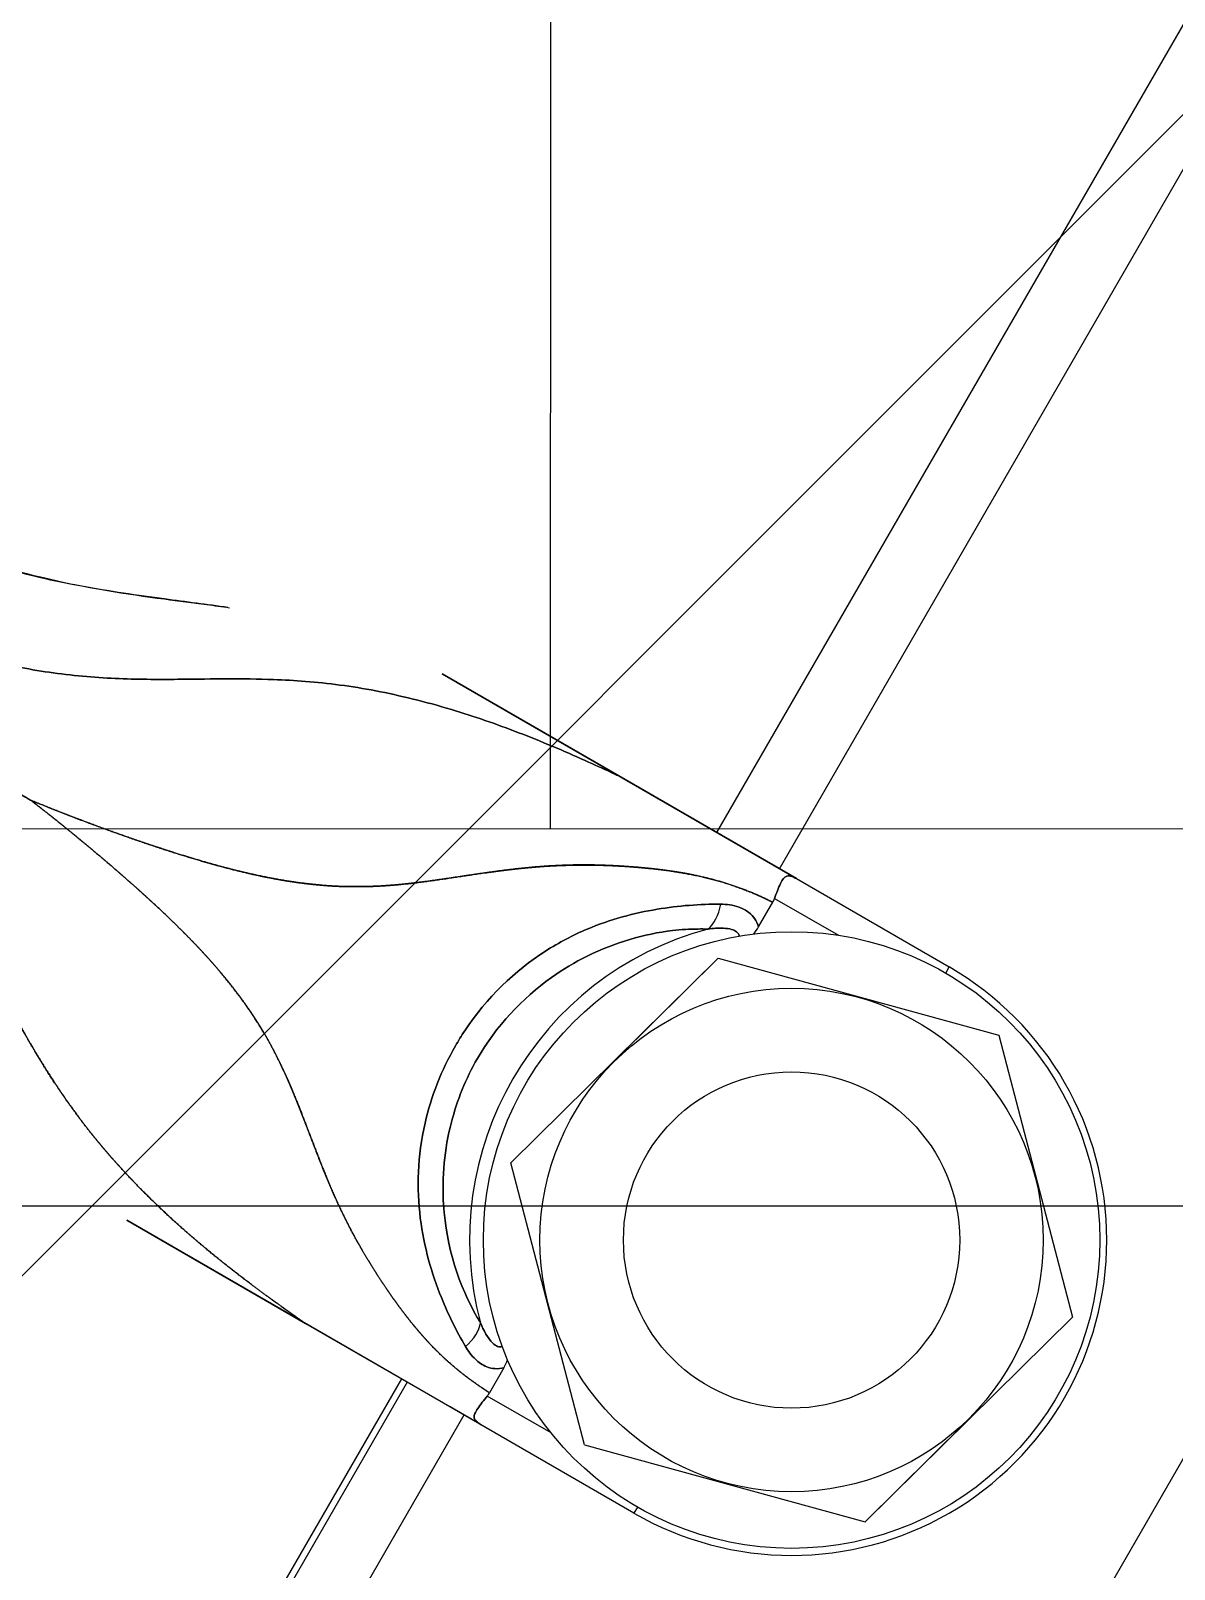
# Model space of a CAD drawing. Header units: metres. Extents: x 0 to 63075, y 0 to 44550.
# Drawn here: x 52204.11 to 52216.37, y 37418.34 to 37434.83 of the extents above; entities that cross this region are included whole.
import ezdxf

# ---------------------------------------------------------------- set-up
doc = ezdxf.new("R2010")
doc.units = ezdxf.units.M
doc.header["$LTSCALE"] = 75
for name, color, linetype in [('AI-Hatch mob', 7, 'Continuous'), ('GSB', 7, 'Continuous'), ('ML6', 1, 'Continuous'), ('SL1', 8, 'Continuous')]:
    doc.layers.add(name, color=color, linetype=linetype)

# ---------------------------------------------------------------- blocks, each defined once
blk = doc.blocks.new('A$C6bae614f')
at = {"layer": 'SL1'}
for p, q in [((361836.97, 24629.31), (361836.96, 24046.62)), ((361888.33, 24114.76), (361848.83, 24046.34)), ((361853.31, 24043.76), (361892.81, 24112.17)), ((361870.65, 23981.78), (361944.15, 24109.09)), ((361841.84, 24050.38), (361829.23, 24057.66)), ((361829.23, 24057.66), (361854.52, 24043.06)), ((361854.52, 24043.06), (361841.84, 24050.38)), ((361555.97, 24046.63), (361898.87, 24046.62)), ((361854.52, 24043.06), (361865.43, 24036.76)), ((361852.96, 24041.65), (361857.52, 24039.02)), ((361851.82, 24039.61), (361852.83, 24041.37)), ((361848.93, 24037.38), (361834.14, 24022.77)), ((361848.93, 24037.38), (361841.84, 24030.37)), ((361848.93, 24037.38), (361868.97, 24031.88)), ((361865.18, 24036.32), (361865.43, 24036.76)), ((361868.97, 24031.88), (361874.23, 24011.77)), ((361839.4, 24002.66), (361834.14, 24022.77)), ((361555.97, 24019.71), (361898.87, 24019.7)), ((361842.93, 23997.79), (361806.73, 24018.69)), ((361806.73, 24018.69), (361819.49, 24011.32)), ((361819.49, 24011.32), (361829.82, 24005.36)), ((361874.23, 24011.77), (361859.44, 23997.16)), ((361833.65, 24008.15), (361832.62, 24006.37)), ((361826.33, 24007.37), (361787.33, 23939.82)), ((361826.74, 24007.13), (361796.74, 23955.17)), ((361832.02, 24004.09), (361829.82, 24005.36)), ((361837.02, 24003.51), (361832.46, 24006.14)), ((361800.81, 23952.83), (361830.81, 24004.79)), ((361859.44, 23997.16), (361866.53, 24004.17)), ((361839.4, 24002.66), (361859.44, 23997.16)), ((361843.18, 23998.22), (361842.93, 23997.79))]:
    blk.add_line(p, q, dxfattribs=at)
for radius in [22, 17.96, 12]:
    blk.add_circle((361854.18, 24017.27), radius, dxfattribs=at)
for centre, radius, start, end in [((361851.26, 24042.28), 1.82, 329.9983, 339.559), ((361854.18, 24017.27), 22.98, 105.0898, 194.9066), ((361854.18, 24017.27), 22.5, 239.9981, 59.9981), ((361830.98, 24009.69), 3.08, 330.0181, 341.8204), ((361831.06, 24007.28), 1.81, 321.0268, 329.9951)]:
    blk.add_arc(centre, radius, start, end, dxfattribs=at)
for centre, major_axis, ratio, start_param, end_param in [((361847.47, 24042.19), (0, -3.01), 0.580263, 0.433421, 1.246751), ((361844.63, 24043.92), (7.15, -4.37), 0.603932, 6.173378, 6.298329), ((361844.63, 24043.92), (7.15, -4.37), 0.603933, 6.173378, 6.298329), ((361829.25, 24010.63), (2.61, 1.5), 0.580264, 5.036434, 5.849765)]:
    blk.add_ellipse(centre, major_axis=major_axis, ratio=ratio, start_param=start_param, end_param=end_param, dxfattribs=at)
for points, degree, knots in [([(361813.95, 24062.4), (361812.45, 24062.62), (361810.96, 24062.8), (361809.42, 24063.01), (361807.51, 24063.26), (361805.52, 24063.55), (361803.37, 24063.95), (361802.47, 24064.11), (361801.54, 24064.3), (361800.58, 24064.52), (361798.01, 24065.13), (361795.15, 24066.04), (361792.33, 24067.22), (361790.43, 24068.02), (361788.56, 24068.94), (361786.79, 24069.88), (361786.42, 24070.08), (361786.05, 24070.29), (361785.69, 24070.48), (361784.76, 24070.99), (361783.9, 24071.48), (361783.06, 24071.95), (361779.95, 24073.71), (361776.7, 24075.48), (361773, 24077.48), (361771.11, 24078.5), (361769.1, 24079.58), (361766.99, 24080.73), (361764.53, 24082.08), (361761.93, 24083.53), (361759.36, 24085.02), (361756.78, 24086.5), (361754.23, 24088.03), (361751.83, 24089.49), (361749.78, 24090.74), (361747.84, 24091.94), (361746.01, 24093.07), (361743.36, 24094.7), (361740.95, 24096.17), (361738.62, 24097.56), (361737.98, 24097.95), (361737.34, 24098.33), (361736.71, 24098.7), (361736.03, 24099.11), (361735.33, 24099.51), (361734.6, 24099.94), (361732.29, 24101.31), (361729.72, 24102.93), (361727.4, 24104.72), (361724.98, 24106.58), (361722.85, 24108.6), (361721.03, 24110.52), (361718.73, 24112.95), (361716.96, 24115.2), (361715.32, 24117.34), (361714.71, 24118.13), (361714.12, 24118.91), (361713.52, 24119.69), (361713.32, 24119.96), (361713.11, 24120.23), (361712.9, 24120.5)], 3, [-272.488303, -272.488303, -272.488303, -272.488303, -262.276851, -262.276851, -262.276851, -249.574952, -249.574952, -249.574952, -244.284398, -244.284398, -244.284398, -230.230834, -230.230834, -230.230834, -220.733414, -220.733414, -220.733414, -218.71724, -218.71724, -218.71724, -213.543303, -213.543303, -213.543303, -194.436375, -194.436375, -194.436375, -184.695524, -184.695524, -184.695524, -173.340942, -173.340942, -173.340942, -161.986919, -161.986919, -161.986919, -152.231151, -152.231151, -152.231151, -138.105718, -138.105718, -138.105718, -134.19856, -134.19856, -134.19856, -129.947225, -129.947225, -129.947225, -116.407631, -116.407631, -116.407631, -102.352909, -102.352909, -102.352909, -84.513158, -84.513158, -84.513158, -77.918037, -77.918037, -77.918037, -75.611942, -75.611942, -75.611942, -75.611942]), ([(361712.93, 24120.45), (361713.72, 24119.43), (361714.5, 24118.4), (361715.31, 24117.35), (361716.47, 24115.84), (361717.7, 24114.27), (361719.1, 24112.62), (361719.69, 24111.93), (361720.31, 24111.22), (361720.98, 24110.5), (361722.79, 24108.58), (361724.99, 24106.55), (361727.42, 24104.7), (361729.07, 24103.45), (361730.82, 24102.28), (361732.53, 24101.22), (361732.89, 24100.99), (361733.25, 24100.77), (361733.6, 24100.56), (361734.5, 24100.01), (361735.35, 24099.51), (361736.18, 24099.02), (361739.26, 24097.21), (361742.42, 24095.27), (361746.01, 24093.06), (361747.84, 24091.93), (361749.78, 24090.73), (361751.83, 24089.48), (361754.23, 24088.02), (361756.79, 24086.5), (361759.36, 24085.01), (361761.94, 24083.53), (361764.54, 24082.08), (361766.99, 24080.73), (361769.1, 24079.58), (361771.11, 24078.5), (361773, 24077.48), (361775.73, 24076.01), (361778.2, 24074.66), (361780.57, 24073.34), (361781.23, 24072.98), (361781.87, 24072.61), (361782.51, 24072.26), (361783.21, 24071.87), (361783.92, 24071.46), (361784.66, 24071.04), (361786.99, 24069.73), (361789.67, 24068.32), (361792.37, 24067.2), (361795.18, 24066.03), (361798, 24065.19), (361800.57, 24064.58), (361803.85, 24063.79), (361806.71, 24063.37), (361809.42, 24063.01), (361810.44, 24062.87), (361811.44, 24062.74), (361812.44, 24062.61), (361812.98, 24062.54), (361813.52, 24062.47), (361814.06, 24062.39)], 3, [75.723692, 75.723692, 75.723692, 75.723692, 84.513158, 84.513158, 84.513158, 97.085924, 97.085924, 97.085924, 102.352909, 102.352909, 102.352909, 116.407631, 116.407631, 116.407631, 125.93455, 125.93455, 125.93455, 127.963627, 127.963627, 127.963627, 133.115545, 133.115545, 133.115545, 152.231151, 152.231151, 152.231151, 161.986919, 161.986919, 161.986919, 173.340942, 173.340942, 173.340942, 184.695524, 184.695524, 184.695524, 194.436375, 194.436375, 194.436375, 208.537322, 208.537322, 208.537322, 212.448575, 212.448575, 212.448575, 216.745986, 216.745986, 216.745986, 230.230834, 230.230834, 230.230834, 244.284398, 244.284398, 244.284398, 262.276851, 262.276851, 262.276851, 269.049647, 269.049647, 269.049647, 272.690234, 272.690234, 272.690234, 272.690234]), ([(361799.88, 24048.65), (361797.77, 24049.86), (361795.55, 24051.14), (361793.32, 24052.42), (361791.04, 24053.74), (361788.75, 24055.06), (361788.01, 24055.49), (361787.27, 24055.91), (361786.53, 24056.34), (361785.79, 24056.77), (361785.06, 24057.19), (361784.55, 24057.48), (361784.04, 24057.77), (361783.54, 24058.06), (361783.04, 24058.35), (361782.54, 24058.64), (361782.29, 24058.78), (361782.04, 24058.93), (361781.8, 24059.07), (361781.55, 24059.21), (361781.3, 24059.36), (361781.14, 24059.45), (361780.98, 24059.54), (361780.82, 24059.64), (361780.65, 24059.73), (361780.49, 24059.82), (361777.65, 24061.46), (361774.87, 24063.07), (361772.1, 24064.67), (361769.41, 24066.23), (361766.76, 24067.76), (361764.25, 24069.2), (361761.79, 24070.62), (361759.34, 24072.04), (361756.9, 24073.44), (361754.48, 24074.84), (361753.21, 24075.57), (361751.95, 24076.3), (361750.69, 24077.03), (361749.42, 24077.76), (361748.15, 24078.5), (361745.04, 24080.29), (361741.91, 24082.1), (361738.74, 24083.93), (361735.48, 24085.81), (361732.17, 24087.72), (361731.34, 24088.2), (361730.51, 24088.68), (361729.67, 24089.16), (361728.84, 24089.65), (361727.99, 24090.13), (361727.85, 24090.22), (361727.71, 24090.3), (361727.57, 24090.38), (361727.43, 24090.46), (361727.3, 24090.54), (361727.23, 24090.58), (361727.16, 24090.61), (361727.1, 24090.65), (361727.03, 24090.69), (361726.97, 24090.73), (361726.83, 24090.81), (361726.68, 24090.89), (361726.54, 24090.98), (361726.39, 24091.06), (361726.25, 24091.14), (361726.18, 24091.18), (361726.11, 24091.22), (361726.04, 24091.27), (361725.96, 24091.31), (361725.89, 24091.35), (361725.45, 24091.6), (361725.05, 24091.84), (361724.63, 24092.08), (361724.21, 24092.32), (361723.8, 24092.56), (361723.66, 24092.64), (361723.52, 24092.72), (361723.38, 24092.8), (361723.24, 24092.88), (361723.1, 24092.96), (361721.24, 24094.04), (361719.35, 24095.13), (361717.48, 24096.21), (361715.63, 24097.28), (361713.8, 24098.33), (361712.77, 24098.93), (361711.75, 24099.51), (361710.74, 24100.1), (361709.74, 24100.67), (361708.76, 24101.24), (361708.55, 24101.36), (361708.34, 24101.48), (361708.13, 24101.6), (361707.93, 24101.72), (361707.72, 24101.83), (361707.7, 24101.84), (361707.69, 24101.85), (361707.67, 24101.86), (361707.66, 24101.88), (361707.64, 24101.89), (361707.64, 24101.9), (361707.63, 24101.9), (361707.61, 24101.91), (361707.6, 24101.91), (361707.59, 24101.91), (361707.58, 24101.91), (361707.58, 24101.92), (361707.57, 24101.93), (361707.56, 24101.93), (361707.55, 24101.94)], 5, [0, 0, 0, 0, 0, 0, 26.797593, 26.797593, 26.797593, 26.797593, 26.797593, 35.410814, 35.410814, 35.410814, 35.410814, 35.410814, 41.391463, 41.391463, 41.391463, 41.391463, 41.391463, 44.381783, 44.381783, 44.381783, 44.381783, 44.381783, 46.331689, 46.331689, 46.331689, 46.331689, 46.331689, 80.561873, 80.561873, 80.561873, 80.561873, 80.561873, 112.909619, 112.909619, 112.909619, 112.909619, 112.909619, 129.761883, 129.761883, 129.761883, 129.761883, 129.761883, 170.756643, 170.756643, 170.756643, 170.756643, 170.756643, 180.985759, 180.985759, 180.985759, 180.985759, 180.985759, 182.692621, 182.692621, 182.692621, 182.692621, 182.692621, 183.546052, 183.546052, 183.546052, 183.546052, 183.546052, 185.311411, 185.311411, 185.311411, 185.311411, 185.311411, 186.132361, 186.132361, 186.132361, 186.132361, 186.132361, 191.051744, 191.051744, 191.051744, 191.051744, 191.051744, 192.697568, 192.697568, 192.697568, 192.697568, 192.697568, 214.511114, 214.511114, 214.511114, 214.511114, 214.511114, 226.76189, 226.76189, 226.76189, 226.76189, 226.76189, 229.351692, 229.351692, 229.351692, 229.351692, 229.351692, 229.564694, 229.564694, 229.564694, 229.564694, 229.564694, 229.676434, 229.676434, 229.676434, 229.676434, 229.676434, 229.788173, 229.788173, 229.788173, 229.788173, 229.788173, 229.788173]), ([(361707.55, 24101.94), (361710.1, 24100.46), (361712.74, 24098.94), (361715.44, 24097.39), (361718.21, 24095.79), (361720.96, 24094.2), (361721.24, 24094.03), (361721.53, 24093.87), (361721.82, 24093.7), (361722.1, 24093.54), (361722.39, 24093.37), (361722.46, 24093.33), (361722.53, 24093.29), (361722.6, 24093.25), (361722.68, 24093.21), (361722.75, 24093.16), (361722.89, 24093.08), (361723.03, 24093), (361723.17, 24092.92), (361723.31, 24092.84), (361723.46, 24092.76), (361723.89, 24092.51), (361724.3, 24092.27), (361724.72, 24092.02), (361725.14, 24091.78), (361725.55, 24091.54), (361725.62, 24091.51), (361725.68, 24091.47), (361725.75, 24091.43), (361725.82, 24091.39), (361725.89, 24091.35), (361726.04, 24091.26), (361726.18, 24091.18), (361726.32, 24091.1), (361726.45, 24091.03), (361726.58, 24090.95), (361727.13, 24090.64), (361727.7, 24090.31), (361728.26, 24089.98), (361728.83, 24089.65), (361729.4, 24089.32), (361731.97, 24087.84), (361734.52, 24086.37), (361737.02, 24084.92), (361739.48, 24083.5), (361741.9, 24082.1), (361743.16, 24081.37), (361744.42, 24080.65), (361745.66, 24079.93), (361746.91, 24079.21), (361748.14, 24078.5), (361748.78, 24078.13), (361749.42, 24077.76), (361750.05, 24077.4), (361750.69, 24077.03), (361751.32, 24076.67), (361753.66, 24075.31), (361756, 24073.96), (361758.37, 24072.59), (361760.73, 24071.23), (361763.11, 24069.86), (361765.71, 24068.36), (361768.32, 24066.85), (361771, 24065.3), (361773.73, 24063.73), (361776.5, 24062.13), (361777.13, 24061.76), (361777.77, 24061.4), (361778.41, 24061.03), (361779.05, 24060.66), (361779.69, 24060.28), (361779.77, 24060.24), (361779.85, 24060.19), (361779.94, 24060.14), (361780.02, 24060.1), (361780.1, 24060.05), (361781.79, 24059.07), (361783.48, 24058.1), (361785.23, 24057.09), (361786.99, 24056.07), (361788.75, 24055.06), (361789.87, 24054.41), (361790.99, 24053.77), (361792.1, 24053.13), (361793.2, 24052.49), (361794.3, 24051.86), (361794.72, 24051.62), (361795.13, 24051.38), (361795.55, 24051.14), (361795.96, 24050.9), (361796.37, 24050.67), (361796.83, 24050.4), (361797.29, 24050.14), (361797.74, 24049.88), (361798.18, 24049.62), (361798.63, 24049.36), (361798.83, 24049.25), (361799.03, 24049.14), (361799.22, 24049.02), (361799.42, 24048.91), (361799.62, 24048.8), (361799.64, 24048.78), (361799.67, 24048.77), (361799.7, 24048.75), (361799.72, 24048.73), (361799.75, 24048.72), (361799.76, 24048.71), (361799.77, 24048.7), (361799.78, 24048.69), (361799.8, 24048.69), (361799.81, 24048.68), (361799.83, 24048.68), (361799.84, 24048.67), (361799.85, 24048.66), (361799.86, 24048.65), (361799.88, 24048.65)], 5, [-229.788173, -229.788173, -229.788173, -229.788173, -229.788173, -229.788173, -197.684471, -197.684471, -197.684471, -197.684471, -197.684471, -194.340395, -194.340395, -194.340395, -194.340395, -194.340395, -193.504375, -193.504375, -193.504375, -193.504375, -193.504375, -191.861548, -191.861548, -191.861548, -191.861548, -191.861548, -186.871655, -186.871655, -186.871655, -186.871655, -186.871655, -186.132361, -186.132361, -186.132361, -186.132361, -186.132361, -184.475393, -184.475393, -184.475393, -184.475393, -184.475393, -177.572035, -177.572035, -177.572035, -177.572035, -177.572035, -146.15299, -146.15299, -146.15299, -146.15299, -146.15299, -129.761883, -129.761883, -129.761883, -129.761883, -129.761883, -121.327822, -121.327822, -121.327822, -121.327822, -121.327822, -90.088012, -90.088012, -90.088012, -90.088012, -90.088012, -56.060113, -56.060113, -56.060113, -56.060113, -56.060113, -48.260491, -48.260491, -48.260491, -48.260491, -48.260491, -47.285538, -47.285538, -47.285538, -47.285538, -47.285538, -26.797593, -26.797593, -26.797593, -26.797593, -26.797593, -13.677921, -13.677921, -13.677921, -13.677921, -13.677921, -8.679722, -8.679722, -8.679722, -8.679722, -8.679722, -3.125833, -3.125833, -3.125833, -3.125833, -3.125833, -0.658154, -0.658154, -0.658154, -0.658154, -0.658154, -0.329086, -0.329086, -0.329086, -0.329086, -0.329086, -0.164543, -0.164543, -0.164543, -0.164543, -0.164543, 0, 0, 0, 0, 0, 0]), ([(361819.49, 24011.32), (361818.76, 24011.82), (361818.04, 24012.33), (361817.31, 24012.85), (361816.58, 24013.38), (361815.86, 24013.92), (361813.83, 24015.44), (361811.83, 24017.03), (361809.93, 24018.69), (361808.19, 24020.38), (361806.61, 24022.08), (361806.25, 24022.47), (361805.89, 24022.86), (361805.55, 24023.25), (361805.21, 24023.64), (361804.89, 24024.03), (361804.1, 24024.97), (361803.37, 24025.91), (361802.68, 24026.84), (361802.05, 24027.77), (361801.44, 24028.7), (361800.62, 24029.96), (361799.87, 24031.22), (361799.17, 24032.45), (361798.48, 24033.69), (361797.78, 24034.93), (361797.38, 24035.64), (361796.98, 24036.34), (361796.57, 24037.05), (361796.15, 24037.75), (361795.71, 24038.46), (361795.37, 24039), (361795.03, 24039.53), (361794.67, 24040.08), (361794.3, 24040.62), (361793.92, 24041.16), (361793.72, 24041.43), (361793.53, 24041.69), (361793.33, 24041.96), (361793.13, 24042.23), (361792.92, 24042.5), (361792.29, 24043.32), (361791.62, 24044.14), (361790.91, 24044.96), (361790.14, 24045.77), (361789.33, 24046.58), (361789.06, 24046.86), (361788.79, 24047.13), (361788.5, 24047.4), (361788.22, 24047.67), (361787.92, 24047.94), (361787.63, 24048.21), (361787.33, 24048.47), (361787.03, 24048.74), (361786.72, 24049), (361786.41, 24049.27), (361785.87, 24049.73), (361785.31, 24050.19), (361784.73, 24050.64), (361784.14, 24051.09), (361783.54, 24051.54), (361782.93, 24051.98), (361782.31, 24052.43), (361781.67, 24052.87), (361781.03, 24053.31), (361780.38, 24053.74), (361779.85, 24054.1), (361779.32, 24054.45), (361778.77, 24054.8), (361778.22, 24055.15), (361777.67, 24055.5), (361774.42, 24057.57), (361771.09, 24059.59), (361767.78, 24061.57), (361764.47, 24063.53), (361761.15, 24065.48), (361759.2, 24066.63), (361757.24, 24067.78), (361755.28, 24068.92), (361753.32, 24070.05), (361751.36, 24071.18), (361748.19, 24073.01), (361745.04, 24074.83), (361741.85, 24076.64), (361738.66, 24078.44), (361735.44, 24080.24), (361734.22, 24080.93), (361732.99, 24081.61), (361731.76, 24082.29), (361730.53, 24082.97), (361729.3, 24083.64), (361728.53, 24084.06), (361727.77, 24084.47), (361727, 24084.89), (361726.22, 24085.3), (361725.46, 24085.7), (361724.89, 24086), (361724.32, 24086.3), (361723.74, 24086.6), (361723.16, 24086.89), (361722.58, 24087.19), (361721.33, 24087.81), (361720.09, 24088.42), (361718.86, 24088.99), (361717.64, 24089.51), (361716.43, 24089.99), (361715.92, 24090.2), (361715.41, 24090.39), (361714.9, 24090.58), (361714.4, 24090.75), (361713.89, 24090.92), (361712.19, 24091.5), (361710.51, 24091.98), (361708.87, 24092.35), (361707.3, 24092.63), (361705.76, 24092.83), (361705.28, 24092.9), (361704.8, 24092.95), (361704.32, 24093), (361703.85, 24093.05), (361703.39, 24093.08), (361701.98, 24093.19), (361700.62, 24093.25), (361699.28, 24093.26), (361697.97, 24093.26), (361696.66, 24093.24), (361696.08, 24093.24), (361695.51, 24093.23), (361694.93, 24093.22), (361694.35, 24093.22), (361693.76, 24093.22), (361693.18, 24093.22), (361692.59, 24093.22), (361692, 24093.23), (361691.4, 24093.24), (361690.8, 24093.26), (361689.9, 24093.29), (361688.98, 24093.34), (361688.05, 24093.41), (361687.11, 24093.51), (361686.14, 24093.63), (361685.18, 24093.76), (361684.19, 24093.91), (361683.19, 24094.09), (361682.16, 24094.31), (361681.12, 24094.55), (361680.24, 24094.76), (361679.34, 24094.99), (361678.43, 24095.24), (361677.52, 24095.51), (361676.6, 24095.8), (361675.68, 24096.09), (361674.75, 24096.4), (361673.83, 24096.73), (361672.91, 24097.08), (361671.99, 24097.44), (361671.61, 24097.59), (361671.24, 24097.73), (361670.87, 24097.89), (361670.5, 24098.04), (361670.13, 24098.2), (361669.76, 24098.35), (361669.39, 24098.51), (361669.02, 24098.67), (361668.66, 24098.83), (361668.29, 24098.99), (361667.93, 24099.15), (361667.57, 24099.31), (361667.21, 24099.47), (361666.85, 24099.63), (361666.5, 24099.8), (361666.23, 24099.92), (361665.97, 24100.04), (361665.71, 24100.16), (361665.45, 24100.29), (361665.19, 24100.41)], 5, [-442.480819, -442.480819, -442.480819, -442.480819, -442.480819, -442.480819, -434.596751, -434.596751, -434.596751, -434.596751, -434.596751, -412.38496, -412.38496, -412.38496, -412.38496, -412.38496, -407.268603, -407.268603, -407.268603, -407.268603, -407.268603, -394.932351, -394.932351, -394.932351, -394.932351, -394.932351, -378.178508, -378.178508, -378.178508, -378.178508, -378.178508, -368.652877, -368.652877, -368.652877, -368.652877, -368.652877, -361.405294, -361.405294, -361.405294, -361.405294, -361.405294, -357.78144, -357.78144, -357.78144, -357.78144, -357.78144, -346.753527, -346.753527, -346.753527, -346.753527, -346.753527, -343.051339, -343.051339, -343.051339, -343.051339, -343.051339, -339.349151, -339.349151, -339.349151, -339.349151, -339.349151, -332.858499, -332.858499, -332.858499, -332.858499, -332.858499, -326.367847, -326.367847, -326.367847, -326.367847, -326.367847, -321.049622, -321.049622, -321.049622, -321.049622, -321.049622, -289.603083, -289.603083, -289.603083, -289.603083, -289.603083, -271.106535, -271.106535, -271.106535, -271.106535, -271.106535, -241.206619, -241.206619, -241.206619, -241.206619, -241.206619, -229.803297, -229.803297, -229.803297, -229.803297, -229.803297, -222.695627, -222.695627, -222.695627, -222.695627, -222.695627, -217.357026, -217.357026, -217.357026, -217.357026, -217.357026, -205.868393, -205.868393, -205.868393, -205.868393, -205.868393, -201.009794, -201.009794, -201.009794, -201.009794, -201.009794, -184.470895, -184.470895, -184.470895, -184.470895, -184.470895, -179.298025, -179.298025, -179.298025, -179.298025, -179.298025, -163.774036, -163.774036, -163.774036, -163.774036, -163.774036, -156.935766, -156.935766, -156.935766, -156.935766, -156.935766, -150.097496, -150.097496, -150.097496, -150.097496, -150.097496, -139.932828, -139.932828, -139.932828, -139.932828, -139.932828, -129.785496, -129.785496, -129.785496, -129.785496, -129.785496, -121.169317, -121.169317, -121.169317, -121.169317, -121.169317, -112.553139, -112.553139, -112.553139, -112.553139, -112.553139, -109.04888, -109.04888, -109.04888, -109.04888, -109.04888, -105.544621, -105.544621, -105.544621, -105.544621, -105.544621, -102.04043, -102.04043, -102.04043, -102.04043, -102.04043, -99.481082, -99.481082, -99.481082, -99.481082, -99.481082, -99.481082]), ([(361665.19, 24100.41), (361668.29, 24098.97), (361671.39, 24097.54), (361674.75, 24096.27), (361678.02, 24095.27), (361681.12, 24094.55), (361681.64, 24094.43), (361682.16, 24094.31), (361682.67, 24094.21), (361683.17, 24094.11), (361683.67, 24094.02), (361684.18, 24093.92), (361684.67, 24093.84), (361685.17, 24093.76), (361685.66, 24093.7), (361686.14, 24093.63), (361687.11, 24093.51), (361688.06, 24093.41), (361688.99, 24093.34), (361689.9, 24093.3), (361690.8, 24093.26), (361691.4, 24093.24), (361692, 24093.23), (361692.59, 24093.22), (361693.18, 24093.22), (361693.76, 24093.22), (361695.23, 24093.22), (361696.67, 24093.25), (361698.12, 24093.27), (361699.6, 24093.26), (361701.1, 24093.21), (361701.56, 24093.2), (361702.01, 24093.17), (361702.47, 24093.15), (361702.93, 24093.12), (361703.4, 24093.08), (361704.92, 24092.96), (361706.48, 24092.77), (361708.09, 24092.5), (361709.74, 24092.14), (361711.43, 24091.68), (361711.91, 24091.54), (361712.4, 24091.4), (361712.9, 24091.25), (361713.39, 24091.09), (361713.89, 24090.92), (361715.39, 24090.42), (361716.92, 24089.84), (361718.48, 24089.17), (361720.06, 24088.43), (361721.63, 24087.66), (361722.2, 24087.38), (361722.77, 24087.09), (361723.35, 24086.8), (361723.93, 24086.5), (361724.51, 24086.2), (361727.94, 24084.41), (361731.35, 24082.54), (361734.78, 24080.63), (361738.17, 24078.72), (361741.55, 24076.8), (361742.54, 24076.24), (361743.52, 24075.68), (361744.51, 24075.12), (361745.49, 24074.56), (361746.47, 24073.99), (361746.96, 24073.71), (361747.45, 24073.43), (361747.95, 24073.15), (361748.44, 24072.87), (361748.93, 24072.58), (361749.17, 24072.44), (361749.42, 24072.3), (361749.67, 24072.16), (361749.91, 24072.02), (361750.16, 24071.88), (361750.28, 24071.8), (361750.4, 24071.73), (361750.53, 24071.66), (361750.65, 24071.59), (361750.77, 24071.52), (361754.05, 24069.63), (361757.31, 24067.74), (361760.58, 24065.82), (361763.85, 24063.9), (361767.12, 24061.95), (361768.32, 24061.24), (361769.51, 24060.52), (361770.7, 24059.81), (361771.89, 24059.09), (361773.08, 24058.36), (361773.82, 24057.91), (361774.56, 24057.46), (361775.3, 24057), (361776.04, 24056.53), (361776.77, 24056.07), (361777.32, 24055.73), (361777.86, 24055.39), (361778.41, 24055.03), (361778.96, 24054.67), (361779.5, 24054.32), (361781.01, 24053.33), (361782.46, 24052.35), (361783.86, 24051.34), (361785.19, 24050.3), (361786.43, 24049.25), (361786.74, 24048.99), (361787.05, 24048.73), (361787.35, 24048.46), (361787.64, 24048.2), (361787.93, 24047.93), (361788.81, 24047.13), (361789.64, 24046.31), (361790.42, 24045.49), (361791.15, 24044.67), (361791.84, 24043.84), (361792.07, 24043.57), (361792.29, 24043.3), (361792.51, 24043.03), (361792.72, 24042.77), (361792.92, 24042.5), (361793.34, 24041.96), (361793.74, 24041.42), (361794.12, 24040.88), (361794.49, 24040.34), (361794.85, 24039.8), (361795.96, 24038.11), (361796.96, 24036.42), (361797.88, 24034.76), (361798.8, 24033.09), (361799.79, 24031.4), (361800.42, 24030.32), (361801.08, 24029.24), (361801.77, 24028.15), (361802.53, 24027.06), (361803.35, 24025.97), (361803.93, 24025.19), (361804.55, 24024.42), (361805.2, 24023.64), (361805.89, 24022.86), (361806.61, 24022.08), (361807.34, 24021.3), (361808.1, 24020.52), (361808.9, 24019.74), (361809.72, 24018.97), (361810.58, 24018.2), (361811.25, 24017.61), (361811.94, 24017.02), (361812.64, 24016.43), (361813.35, 24015.86), (361814.07, 24015.29), (361814.79, 24014.73), (361815.51, 24014.18), (361816.24, 24013.64), (361816.97, 24013.1), (361817.7, 24012.58), (361818.06, 24012.32), (361818.41, 24012.07), (361818.77, 24011.82), (361819.13, 24011.57), (361819.49, 24011.32)], 5, [99.481082, 99.481082, 99.481082, 99.481082, 99.481082, 99.481082, 129.785496, 129.785496, 129.785496, 129.785496, 129.785496, 134.859162, 134.859162, 134.859162, 134.859162, 134.859162, 139.932828, 139.932828, 139.932828, 139.932828, 139.932828, 150.097496, 150.097496, 150.097496, 150.097496, 150.097496, 156.935766, 156.935766, 156.935766, 156.935766, 156.935766, 174.121099, 174.121099, 174.121099, 174.121099, 174.121099, 179.298025, 179.298025, 179.298025, 179.298025, 179.298025, 196.151115, 196.151115, 196.151115, 196.151115, 196.151115, 201.009794, 201.009794, 201.009794, 201.009794, 201.009794, 215.594279, 215.594279, 215.594279, 215.594279, 215.594279, 220.911218, 220.911218, 220.911218, 220.911218, 220.911218, 252.60994, 252.60994, 252.60994, 252.60994, 252.60994, 261.857499, 261.857499, 261.857499, 261.857499, 261.857499, 266.481908, 266.481908, 266.481908, 266.481908, 266.481908, 268.794209, 268.794209, 268.794209, 268.794209, 268.794209, 269.950372, 269.950372, 269.950372, 269.950372, 269.950372, 300.898069, 300.898069, 300.898069, 300.898069, 300.898069, 312.193055, 312.193055, 312.193055, 312.193055, 312.193055, 319.280237, 319.280237, 319.280237, 319.280237, 319.280237, 324.593539, 324.593539, 324.593539, 324.593539, 324.593539, 339.349151, 339.349151, 339.349151, 339.349151, 339.349151, 343.051339, 343.051339, 343.051339, 343.051339, 343.051339, 354.157586, 354.157586, 354.157586, 354.157586, 354.157586, 357.78144, 357.78144, 357.78144, 357.78144, 357.78144, 365.029086, 365.029086, 365.029086, 365.029086, 365.029086, 387.706627, 387.706627, 387.706627, 387.706627, 387.706627, 402.152245, 402.152245, 402.152245, 402.152245, 402.152245, 412.38496, 412.38496, 412.38496, 412.38496, 412.38496, 422.616556, 422.616556, 422.616556, 422.616556, 422.616556, 430.615322, 430.615322, 430.615322, 430.615322, 430.615322, 438.596383, 438.596383, 438.596383, 438.596383, 438.596383, 442.480819, 442.480819, 442.480819, 442.480819, 442.480819, 442.480819]), ([(361841.84, 24050.38), (361841.67, 24050.46), (361841.49, 24050.55), (361841.31, 24050.63), (361840.7, 24050.92), (361840.07, 24051.2), (361839.45, 24051.48), (361838.67, 24051.83), (361837.88, 24052.18), (361837.09, 24052.51), (361836.3, 24052.84), (361835.5, 24053.17), (361834.7, 24053.47), (361833.1, 24054.09), (361831.48, 24054.65), (361829.9, 24055.12), (361828.05, 24055.68), (361826.24, 24056.12), (361824.5, 24056.46), (361822.76, 24056.79), (361821.1, 24057), (361819.49, 24057.13), (361818.72, 24057.19), (361817.96, 24057.24), (361817.21, 24057.26), (361814.97, 24057.35), (361812.82, 24057.3), (361810.66, 24057.28), (361809.19, 24057.27), (361807.71, 24057.26), (361806.19, 24057.33), (361804.66, 24057.39), (361803.1, 24057.51), (361801.47, 24057.74), (361800.71, 24057.84), (361799.94, 24057.97), (361799.15, 24058.13)], 3, [-442.377519, -442.377519, -442.377519, -442.377519, -441.333532, -441.333532, -441.333532, -437.709345, -437.709345, -437.709345, -433.196189, -433.196189, -433.196189, -428.667429, -428.667429, -428.667429, -419.610624, -419.610624, -419.610624, -409.047524, -409.047524, -409.047524, -398.483174, -398.483174, -398.483174, -393.392884, -393.392884, -393.392884, -378.121065, -378.121065, -378.121065, -367.719252, -367.719252, -367.719252, -357.316204, -357.316204, -357.316204, -352.427631, -352.427631, -352.427631, -352.427631]), ([(361799.15, 24058.13), (361799.94, 24057.97), (361800.71, 24057.84), (361801.47, 24057.74), (361803.1, 24057.51), (361804.66, 24057.39), (361806.19, 24057.33), (361807.71, 24057.26), (361809.19, 24057.27), (361810.66, 24057.28), (361812.82, 24057.3), (361814.97, 24057.35), (361817.21, 24057.26), (361817.96, 24057.24), (361818.72, 24057.19), (361819.49, 24057.13), (361821.1, 24057), (361822.76, 24056.79), (361824.5, 24056.46), (361826.24, 24056.12), (361828.05, 24055.68), (361829.9, 24055.12), (361831.48, 24054.65), (361833.1, 24054.09), (361834.7, 24053.47), (361835.5, 24053.17), (361836.3, 24052.84), (361837.09, 24052.51), (361837.88, 24052.18), (361838.67, 24051.83), (361839.45, 24051.48), (361840.07, 24051.2), (361840.7, 24050.92), (361841.31, 24050.63), (361841.49, 24050.55), (361841.67, 24050.46), (361841.84, 24050.38)], 3, [352.427631, 352.427631, 352.427631, 352.427631, 357.316204, 357.316204, 357.316204, 367.719252, 367.719252, 367.719252, 378.121065, 378.121065, 378.121065, 393.392884, 393.392884, 393.392884, 398.483174, 398.483174, 398.483174, 409.047524, 409.047524, 409.047524, 419.610624, 419.610624, 419.610624, 428.667429, 428.667429, 428.667429, 433.196189, 433.196189, 433.196189, 437.709345, 437.709345, 437.709345, 441.333532, 441.333532, 441.333532, 442.377519, 442.377519, 442.377519, 442.377519]), ([(361799.88, 24048.65), (361801.53, 24047.39), (361803.08, 24046.14), (361804.54, 24044.91), (361805.94, 24043.71), (361807.26, 24042.54), (361808.03, 24041.85), (361808.77, 24041.17), (361809.49, 24040.5), (361810.18, 24039.83), (361810.84, 24039.17), (361811.5, 24038.51), (361812.13, 24037.85), (361812.73, 24037.19), (361813.3, 24036.53), (361813.85, 24035.86), (361814.26, 24035.35), (361814.65, 24034.85), (361815.03, 24034.33), (361815.4, 24033.82), (361815.74, 24033.29), (361816.09, 24032.77), (361816.42, 24032.24), (361816.73, 24031.71), (361817.03, 24031.16), (361817.31, 24030.61), (361817.51, 24030.22), (361817.71, 24029.82), (361817.89, 24029.42), (361818.08, 24029.02), (361818.26, 24028.62), (361818.79, 24027.4), (361819.28, 24026.14), (361819.76, 24024.86), (361820.25, 24023.57), (361820.77, 24022.27), (361821.05, 24021.59), (361821.33, 24020.91), (361821.63, 24020.23), (361821.94, 24019.55), (361822.28, 24018.88), (361822.61, 24018.21), (361822.96, 24017.54), (361823.33, 24016.88), (361823.71, 24016.23), (361824.11, 24015.58), (361824.47, 24014.99), (361824.84, 24014.41), (361825.22, 24013.84), (361825.62, 24013.27), (361826.03, 24012.71), (361827.05, 24011.31), (361828.15, 24009.96), (361829.34, 24008.74), (361830.63, 24007.71), (361831.98, 24006.8), (361832.11, 24006.71), (361832.24, 24006.62), (361832.37, 24006.54), (361832.49, 24006.46), (361832.62, 24006.37)], 5, [352.351031, 352.351031, 352.351031, 352.351031, 352.351031, 352.351031, 368.652877, 368.652877, 368.652877, 368.652877, 368.652877, 378.178508, 378.178508, 378.178508, 378.178508, 378.178508, 387.706627, 387.706627, 387.706627, 387.706627, 387.706627, 394.93235, 394.93235, 394.93235, 394.93235, 394.93235, 402.152245, 402.152245, 402.152245, 402.152245, 402.152245, 407.268603, 407.268603, 407.268603, 407.268603, 407.268603, 422.616556, 422.616556, 422.616556, 422.616556, 422.616556, 430.615322, 430.615322, 430.615322, 430.615322, 430.615322, 438.596383, 438.596383, 438.596383, 438.596383, 438.596383, 445.914415, 445.914415, 445.914415, 445.914415, 445.914415, 464.125744, 464.125744, 464.125744, 464.125744, 464.125744, 465.845651, 465.845651, 465.845651, 465.845651, 465.845651, 465.845651]), ([(361799.88, 24048.65), (361802.92, 24047.4), (361805.76, 24046.34), (361808.49, 24045.39), (361811.06, 24044.57), (361813.5, 24043.91), (361814.47, 24043.65), (361815.42, 24043.42), (361816.35, 24043.21), (361817.26, 24043.04), (361818.17, 24042.89), (361818.62, 24042.82), (361819.07, 24042.75), (361819.52, 24042.7), (361819.96, 24042.65), (361820.4, 24042.61), (361820.85, 24042.57), (361821.29, 24042.53), (361821.72, 24042.51), (361822.16, 24042.49), (361822.6, 24042.49), (361824.4, 24042.45), (361826.2, 24042.56), (361828.01, 24042.81), (361829.86, 24043.11), (361831.74, 24043.39), (361832.55, 24043.5), (361833.36, 24043.62), (361834.18, 24043.72), (361835.02, 24043.81), (361835.86, 24043.88), (361836.28, 24043.92), (361836.7, 24043.95), (361837.12, 24043.97), (361837.54, 24043.99), (361837.97, 24044), (361838.39, 24044.02), (361838.81, 24044.03), (361839.25, 24044.03), (361839.68, 24044.03), (361840.1, 24044.02), (361840.79, 24044.01), (361841.47, 24043.98), (361842.16, 24043.95), (361842.85, 24043.9), (361843.54, 24043.83), (361845.15, 24043.69), (361846.75, 24043.46), (361848.32, 24043.15), (361849.81, 24042.68), (361851.23, 24042.1), (361851.56, 24041.97), (361851.88, 24041.83), (361852.2, 24041.68), (361852.52, 24041.53), (361852.83, 24041.37)], 5, [352.42765, 352.42765, 352.42765, 352.42765, 352.42765, 352.42765, 378.121065, 378.121065, 378.121065, 378.121065, 378.121065, 388.302854, 388.302854, 388.302854, 388.302854, 388.302854, 393.393014, 393.393014, 393.393014, 393.393014, 393.393014, 398.483174, 398.483174, 398.483174, 398.483174, 398.483174, 419.610624, 419.610624, 419.610624, 419.610624, 419.610624, 428.667429, 428.667429, 428.667429, 428.667429, 428.667429, 433.196189, 433.196189, 433.196189, 433.196189, 433.196189, 437.709345, 437.709345, 437.709345, 437.709345, 437.709345, 444.966373, 444.966373, 444.966373, 444.966373, 444.966373, 461.940174, 461.940174, 461.940174, 461.940174, 461.940174, 465.85369, 465.85369, 465.85369, 465.85369, 465.85369, 465.85369]), ([(361832.62, 24006.37), (361831.67, 24006.98), (361830.74, 24007.63), (361829.85, 24008.36), (361829.01, 24009.17), (361828.21, 24010.03), (361827.98, 24010.28), (361827.75, 24010.54), (361827.53, 24010.79), (361827.31, 24011.06), (361827.09, 24011.32), (361826.66, 24011.86), (361826.24, 24012.41), (361825.83, 24012.97), (361825.43, 24013.54), (361825.05, 24014.12), (361824.64, 24014.72), (361824.25, 24015.33), (361823.87, 24015.95), (361823.5, 24016.59), (361823.15, 24017.22), (361822.12, 24019.07), (361821.24, 24020.94), (361820.51, 24022.85), (361819.83, 24024.73), (361819.11, 24026.55), (361818.94, 24026.97), (361818.78, 24027.39), (361818.61, 24027.8), (361818.43, 24028.22), (361818.25, 24028.62), (361817.82, 24029.6), (361817.37, 24030.56), (361816.88, 24031.49), (361816.33, 24032.4), (361815.74, 24033.29), (361814.94, 24034.5), (361814.05, 24035.69), (361813.07, 24036.85), (361812, 24038), (361810.84, 24039.17), (361810.18, 24039.83), (361809.49, 24040.5), (361808.77, 24041.17), (361808.03, 24041.85), (361807.26, 24042.54), (361806.96, 24042.8), (361806.66, 24043.06), (361806.36, 24043.33), (361806.06, 24043.59), (361805.75, 24043.86), (361805.44, 24044.12), (361805.13, 24044.39), (361804.81, 24044.66), (361804.49, 24044.93), (361804.17, 24045.2), (361803.84, 24045.47), (361803.52, 24045.74), (361803.18, 24046.02), (361802.85, 24046.29), (361802.51, 24046.56), (361802, 24046.98), (361801.48, 24047.39), (361800.96, 24047.81), (361800.42, 24048.23), (361799.88, 24048.65)], 5, [-465.845651, -465.845651, -465.845651, -465.845651, -465.845651, -465.845651, -453.225357, -453.225357, -453.225357, -453.225357, -453.225357, -449.570769, -449.570769, -449.570769, -449.570769, -449.570769, -442.259973, -442.259973, -442.259973, -442.259973, -442.259973, -434.596751, -434.596751, -434.596751, -434.596751, -434.596751, -412.38496, -412.38496, -412.38496, -412.38496, -412.38496, -407.268603, -407.268603, -407.268603, -407.268603, -407.268603, -394.93235, -394.93235, -394.93235, -394.93235, -394.93235, -378.178508, -378.178508, -378.178508, -378.178508, -378.178508, -368.652877, -368.652877, -368.652877, -368.652877, -368.652877, -365.029086, -365.029086, -365.029086, -365.029086, -365.029086, -361.405294, -361.405294, -361.405294, -361.405294, -361.405294, -357.78144, -357.78144, -357.78144, -357.78144, -357.78144, -352.351031, -352.351031, -352.351031, -352.351031, -352.351031, -352.351031]), ([(361852.83, 24041.37), (361851.74, 24041.92), (361850.61, 24042.41), (361849.43, 24042.8), (361848.2, 24043.12), (361846.95, 24043.36), (361846.61, 24043.43), (361846.27, 24043.49), (361845.94, 24043.54), (361845.6, 24043.59), (361845.26, 24043.64), (361844.58, 24043.73), (361843.89, 24043.81), (361843.2, 24043.87), (361842.51, 24043.92), (361841.83, 24043.96), (361841.48, 24043.98), (361841.14, 24044), (361840.79, 24044.01), (361840.44, 24044.02), (361840.09, 24044.03), (361837.35, 24044.08), (361834.69, 24043.9), (361832.09, 24043.46), (361829.58, 24043.02), (361827.11, 24042.73), (361826.66, 24042.68), (361826.2, 24042.63), (361825.75, 24042.59), (361825.3, 24042.56), (361824.85, 24042.53), (361824.4, 24042.51), (361823.95, 24042.49), (361823.5, 24042.48), (361823.05, 24042.48), (361822.59, 24042.49), (361822.16, 24042.49), (361821.72, 24042.51), (361821.28, 24042.53), (361820.84, 24042.57), (361820.4, 24042.61), (361819.07, 24042.73), (361817.73, 24042.93), (361816.36, 24043.19), (361814.95, 24043.53), (361813.5, 24043.91), (361812.51, 24044.18), (361811.5, 24044.47), (361810.47, 24044.79), (361809.41, 24045.13), (361808.33, 24045.49), (361807.79, 24045.67), (361807.25, 24045.86), (361806.69, 24046.05), (361806.14, 24046.25), (361805.57, 24046.45), (361804.48, 24046.85), (361803.36, 24047.27), (361802.22, 24047.7), (361801.06, 24048.16), (361799.88, 24048.65)], 5, [-465.85369, -465.85369, -465.85369, -465.85369, -465.85369, -465.85369, -452.232561, -452.232561, -452.232561, -452.232561, -452.232561, -448.599644, -448.599644, -448.599644, -448.599644, -448.599644, -441.333532, -441.333532, -441.333532, -441.333532, -441.333532, -437.709345, -437.709345, -437.709345, -437.709345, -437.709345, -409.047573, -409.047573, -409.047573, -409.047573, -409.047573, -403.765373, -403.765373, -403.765373, -403.765373, -403.765373, -398.483174, -398.483174, -398.483174, -398.483174, -398.483174, -393.393014, -393.393014, -393.393014, -393.393014, -393.393014, -378.121065, -378.121065, -378.121065, -378.121065, -378.121065, -367.719867, -367.719867, -367.719867, -367.719867, -367.719867, -362.51787, -362.51787, -362.51787, -362.51787, -362.51787, -352.42765, -352.42765, -352.42765, -352.42765, -352.42765, -352.42765]), ([(361854.52, 24043.06), (361854.47, 24043.09), (361854.42, 24043.11), (361854.37, 24043.14), (361854.25, 24043.2), (361854.14, 24043.24), (361854.03, 24043.25), (361853.94, 24043.26), (361853.87, 24043.25), (361853.79, 24043.22), (361853.72, 24043.19), (361853.66, 24043.13), (361853.6, 24043.06), (361853.52, 24042.96), (361853.45, 24042.84), (361853.39, 24042.7), (361853.32, 24042.55), (361853.24, 24042.38), (361853.17, 24042.19), (361853.1, 24042.02), (361853.03, 24041.83), (361852.96, 24041.65)], 3, [-0.3439189, -0.3439189, -0.3439189, -0.3439189, -0.322213, -0.322213, -0.322213, -0.2670826, -0.2670826, -0.2670826, -0.2226874, -0.2226874, -0.2226874, -0.1771618, -0.1771618, -0.1771618, -0.120641, -0.120641, -0.120641, -0.0595311, -0.0595311, -0.0595311, -0.0000012, -0.0000012, -0.0000012, -0.0000012]), ([(361852.96, 24041.65), (361853.03, 24041.83), (361853.1, 24042.02), (361853.17, 24042.19), (361853.24, 24042.38), (361853.32, 24042.55), (361853.39, 24042.7), (361853.45, 24042.84), (361853.52, 24042.96), (361853.6, 24043.06), (361853.66, 24043.13), (361853.72, 24043.19), (361853.79, 24043.22), (361853.87, 24043.25), (361853.94, 24043.26), (361854.03, 24043.25), (361854.14, 24043.24), (361854.25, 24043.2), (361854.37, 24043.14), (361854.42, 24043.11), (361854.47, 24043.09), (361854.52, 24043.06)], 3, [0.0000012, 0.0000012, 0.0000012, 0.0000012, 0.0595311, 0.0595311, 0.0595311, 0.120641, 0.120641, 0.120641, 0.1771618, 0.1771618, 0.1771618, 0.2226874, 0.2226874, 0.2226874, 0.2670826, 0.2670826, 0.2670826, 0.322213, 0.322213, 0.322213, 0.3439189, 0.3439189, 0.3439189, 0.3439189]), ([(361830.9, 24009.68), (361830.26, 24010.77), (361829.69, 24011.93), (361829.19, 24013.16), (361828.49, 24014.89), (361827.94, 24016.76), (361827.68, 24018.84), (361827.42, 24020.94), (361827.48, 24023.26), (361828.02, 24025.61), (361828.45, 24027.5), (361829.18, 24029.39), (361830.19, 24031.13), (361830.4, 24031.49), (361830.62, 24031.85), (361830.85, 24032.2), (361832.41, 24034.55), (361834.45, 24036.5), (361836.61, 24037.88), (361837.59, 24038.51), (361838.58, 24039.03), (361839.58, 24039.45), (361841.27, 24040.16), (361842.95, 24040.6), (361844.58, 24040.87), (361846.13, 24041.13), (361847.64, 24041.24), (361849.12, 24041.23)], 3, [-82.014208, -82.014208, -82.014208, -82.014208, -74.377934, -74.377934, -74.377934, -63.662566, -63.662566, -63.662566, -52.806024, -52.806024, -52.806024, -44.092327, -44.092327, -44.092327, -42.274401, -42.274401, -42.274401, -30.045152, -30.045152, -30.045152, -24.514532, -24.514532, -24.514532, -15.100897, -15.100897, -15.100897, -6.168414, -6.168414, -6.168414, -6.168414]), ([(361849.12, 24041.23), (361847.64, 24041.24), (361846.13, 24041.13), (361844.58, 24040.87), (361842.95, 24040.6), (361841.27, 24040.16), (361839.58, 24039.45), (361838.58, 24039.03), (361837.59, 24038.51), (361836.61, 24037.88), (361834.45, 24036.5), (361832.41, 24034.55), (361830.85, 24032.2), (361830.62, 24031.85), (361830.4, 24031.49), (361830.19, 24031.13), (361829.18, 24029.39), (361828.45, 24027.5), (361828.02, 24025.61), (361827.48, 24023.26), (361827.42, 24020.94), (361827.68, 24018.84), (361827.94, 24016.76), (361828.49, 24014.89), (361829.19, 24013.16), (361829.69, 24011.93), (361830.26, 24010.77), (361830.9, 24009.68)], 3, [6.168414, 6.168414, 6.168414, 6.168414, 15.100897, 15.100897, 15.100897, 24.514532, 24.514532, 24.514532, 30.045152, 30.045152, 30.045152, 42.274401, 42.274401, 42.274401, 44.092327, 44.092327, 44.092327, 52.806024, 52.806024, 52.806024, 63.662566, 63.662566, 63.662566, 74.377934, 74.377934, 74.377934, 82.014208, 82.014208, 82.014208, 82.014208]), ([(361849.12, 24041.23), (361849.55, 24041.23), (361850, 24041.18), (361850.43, 24041.02), (361850.68, 24040.93), (361850.92, 24040.81), (361851.14, 24040.63), (361851.45, 24040.39), (361851.7, 24040.04), (361851.82, 24039.61)], 3, [-98.292986, -98.292986, -98.292986, -98.292986, -95.948972, -95.948972, -95.948972, -94.618019, -94.618019, -94.618019, -92.806764, -92.806764, -92.806764, -92.806764]), ([(361851.82, 24039.61), (361851.7, 24040.04), (361851.45, 24040.39), (361851.14, 24040.63), (361850.92, 24040.81), (361850.68, 24040.93), (361850.43, 24041.02), (361850, 24041.18), (361849.55, 24041.23), (361849.12, 24041.23)], 3, [92.806764, 92.806764, 92.806764, 92.806764, 94.618019, 94.618019, 94.618019, 95.948972, 95.948972, 95.948972, 98.292986, 98.292986, 98.292986, 98.292986]), ([(361848.2, 24039.46), (361847.97, 24039.46), (361847.74, 24039.47), (361847.51, 24039.46), (361846.91, 24039.46), (361846.3, 24039.42), (361845.68, 24039.35), (361843.68, 24039.11), (361841.6, 24038.53), (361839.58, 24037.52), (361838.71, 24037.09), (361837.86, 24036.58), (361837.04, 24036), (361834.95, 24034.51), (361833.09, 24032.53), (361831.76, 24030.22), (361830.93, 24028.79), (361830.31, 24027.25), (361829.9, 24025.67), (361829.65, 24024.71), (361829.48, 24023.73), (361829.39, 24022.77), (361829.3, 24021.76), (361829.28, 24020.77), (361829.34, 24019.8), (361829.53, 24016.75), (361830.44, 24014.01), (361831.75, 24011.75), (361831.82, 24011.62), (361831.9, 24011.49), (361831.98, 24011.36)], 3, [6.168414, 6.168414, 6.168414, 6.168414, 7.699, 7.699, 7.699, 11.693818, 11.693818, 11.693818, 24.514532, 24.514532, 24.514532, 30.045152, 30.045152, 30.045152, 44.092327, 44.092327, 44.092327, 52.806024, 52.806024, 52.806024, 58.131494, 58.131494, 58.131494, 63.662566, 63.662566, 63.662566, 81.006685, 81.006685, 81.006685, 82.014208, 82.014208, 82.014208, 82.014208]), ([(361831.98, 24011.36), (361831.9, 24011.49), (361831.82, 24011.62), (361831.75, 24011.75), (361830.44, 24014.01), (361829.53, 24016.75), (361829.34, 24019.8), (361829.28, 24020.77), (361829.3, 24021.76), (361829.39, 24022.77), (361829.48, 24023.73), (361829.65, 24024.71), (361829.9, 24025.67), (361830.31, 24027.25), (361830.93, 24028.79), (361831.76, 24030.22), (361833.09, 24032.53), (361834.95, 24034.51), (361837.04, 24036), (361837.86, 24036.58), (361838.71, 24037.09), (361839.58, 24037.52), (361841.6, 24038.53), (361843.68, 24039.11), (361845.68, 24039.35), (361846.3, 24039.42), (361846.91, 24039.46), (361847.51, 24039.46), (361847.74, 24039.47), (361847.97, 24039.46), (361848.2, 24039.46)], 3, [-82.014208, -82.014208, -82.014208, -82.014208, -81.006685, -81.006685, -81.006685, -63.662566, -63.662566, -63.662566, -58.131494, -58.131494, -58.131494, -52.806024, -52.806024, -52.806024, -44.092327, -44.092327, -44.092327, -30.045152, -30.045152, -30.045152, -24.514532, -24.514532, -24.514532, -11.693818, -11.693818, -11.693818, -7.699, -7.699, -7.699, -6.168414, -6.168414, -6.168414, -6.168414]), ([(361848.2, 24039.46), (361848.57, 24039.51), (361848.95, 24039.54), (361849.31, 24039.52), (361849.52, 24039.51), (361849.72, 24039.48), (361849.9, 24039.43), (361850.04, 24039.39), (361850.16, 24039.33), (361850.25, 24039.26), (361850.33, 24039.2), (361850.39, 24039.13), (361850.41, 24039.06), (361850.43, 24039.02), (361850.43, 24038.99), (361850.44, 24038.95)], 3, [-98.292986, -98.292986, -98.292986, -98.292986, -95.948972, -95.948972, -95.948972, -94.618019, -94.618019, -94.618019, -93.599751, -93.599751, -93.599751, -92.767194, -92.767194, -92.767194, -92.395089, -92.395089, -92.395089, -92.395089]), ([(361850.44, 24038.95), (361850.43, 24038.99), (361850.43, 24039.02), (361850.41, 24039.06), (361850.39, 24039.13), (361850.33, 24039.2), (361850.25, 24039.26), (361850.16, 24039.33), (361850.04, 24039.39), (361849.9, 24039.43), (361849.72, 24039.48), (361849.52, 24039.51), (361849.31, 24039.52), (361848.95, 24039.54), (361848.57, 24039.51), (361848.2, 24039.46)], 3, [92.395089, 92.395089, 92.395089, 92.395089, 92.767194, 92.767194, 92.767194, 93.599752, 93.599752, 93.599752, 94.618019, 94.618019, 94.618019, 95.948972, 95.948972, 95.948972, 98.292986, 98.292986, 98.292986, 98.292986]), ([(361831.98, 24011.36), (361832.19, 24010.82), (361832.48, 24010.26), (361832.85, 24009.91), (361833.07, 24009.69), (361833.34, 24009.58), (361833.53, 24009.68)], 3, [167.951156, 167.951156, 167.951156, 167.951156, 171.605181, 171.605181, 171.605181, 173.846171, 173.846171, 173.846171, 173.846171]), ([(361833.53, 24009.68), (361833.34, 24009.58), (361833.07, 24009.69), (361832.85, 24009.91), (361832.48, 24010.26), (361832.19, 24010.82), (361831.98, 24011.36)], 3, [-173.846171, -173.846171, -173.846171, -173.846171, -171.605181, -171.605181, -171.605181, -167.951156, -167.951156, -167.951156, -167.951156]), ([(361830.9, 24009.68), (361831.1, 24009.35), (361831.33, 24009.03), (361831.62, 24008.76), (361831.84, 24008.54), (361832.11, 24008.35), (361832.42, 24008.23), (361832.78, 24008.08), (361833.22, 24008.04), (361833.65, 24008.15)], 3, [167.951156, 167.951156, 167.951156, 167.951156, 170.01422, 170.01422, 170.01422, 171.605181, 171.605181, 171.605181, 173.434135, 173.434135, 173.434135, 173.434135]), ([(361833.65, 24008.15), (361833.22, 24008.04), (361832.78, 24008.08), (361832.42, 24008.23), (361832.11, 24008.35), (361831.84, 24008.54), (361831.62, 24008.76), (361831.33, 24009.03), (361831.1, 24009.35), (361830.9, 24009.68)], 3, [-173.434135, -173.434135, -173.434135, -173.434135, -171.605181, -171.605181, -171.605181, -170.01422, -170.01422, -170.01422, -167.951156, -167.951156, -167.951156, -167.951156]), ([(361832.02, 24004.09), (361831.97, 24004.12), (361831.92, 24004.15), (361831.88, 24004.17), (361831.77, 24004.25), (361831.68, 24004.33), (361831.61, 24004.41), (361831.56, 24004.48), (361831.53, 24004.55), (361831.52, 24004.63), (361831.52, 24004.71), (361831.53, 24004.79), (361831.57, 24004.89), (361831.62, 24005), (361831.69, 24005.12), (361831.78, 24005.25), (361831.87, 24005.39), (361831.99, 24005.53), (361832.1, 24005.69), (361832.22, 24005.83), (361832.34, 24005.99), (361832.46, 24006.14)], 3, [0, 0, 0, 0, 0.0219747, 0.0219747, 0.0219747, 0.0761916, 0.0761916, 0.0761916, 0.1202511, 0.1202511, 0.1202511, 0.1657545, 0.1657545, 0.1657545, 0.2226094, 0.2226094, 0.2226094, 0.282594, 0.282594, 0.282594, 0.3410911, 0.3410911, 0.3410911, 0.3410911]), ([(361832.46, 24006.14), (361832.34, 24005.99), (361832.22, 24005.83), (361832.1, 24005.69), (361831.99, 24005.53), (361831.87, 24005.39), (361831.78, 24005.25), (361831.69, 24005.12), (361831.62, 24005), (361831.57, 24004.89), (361831.53, 24004.79), (361831.52, 24004.71), (361831.52, 24004.63), (361831.53, 24004.55), (361831.56, 24004.48), (361831.61, 24004.41), (361831.68, 24004.33), (361831.77, 24004.25), (361831.88, 24004.17), (361831.92, 24004.15), (361831.97, 24004.12), (361832.02, 24004.09)], 3, [-0.3410911, -0.3410911, -0.3410911, -0.3410911, -0.282594, -0.282594, -0.282594, -0.2226094, -0.2226094, -0.2226094, -0.1657545, -0.1657545, -0.1657545, -0.1202511, -0.1202511, -0.1202511, -0.0761916, -0.0761916, -0.0761916, -0.0219747, -0.0219747, -0.0219747, 0, 0, 0, 0])]:
    blk.add_open_spline(points, degree=degree, knots=knots, dxfattribs=at)
blk = doc.blocks.new('zw$15D4')
at = {"layer": 'ML6', "xscale": 0.2502808837766805, "yscale": 0.2502808837766805, "zscale": 0.2502808837766805}
blk.add_blockref('A$C6bae614f', (-85544.744, -3177.336), dxfattribs=at)

msp = doc.modelspace()

# ---------------------------------------------------------------- hatches: boundary and pattern name
at = {"layer": 'AI-Hatch mob'}
h = msp.add_hatch(dxfattribs=at)
h.set_pattern_fill('ANSI31', color=256, scale=25)
h.set_pattern_definition([(45, (-12666.46, -59.206), (-56.1266, 56.1266), [])])
h.paths.add_polyline_path([(52766.705, 38156.136), (51956.788, 38156.136), (51956.788, 36564.594), (52766.705, 36564.594)])

# ---------------------------------------------------------------- block references
at = {"layer": 'GSB', "xscale": 0.6000000000000068, "yscale": 0.6000000000000068, "zscale": 0.6000000000000068}
msp.add_blockref('zw$15D4', (49200, 35721.635), dxfattribs=at)

doc.saveas('drawing.dxf')
